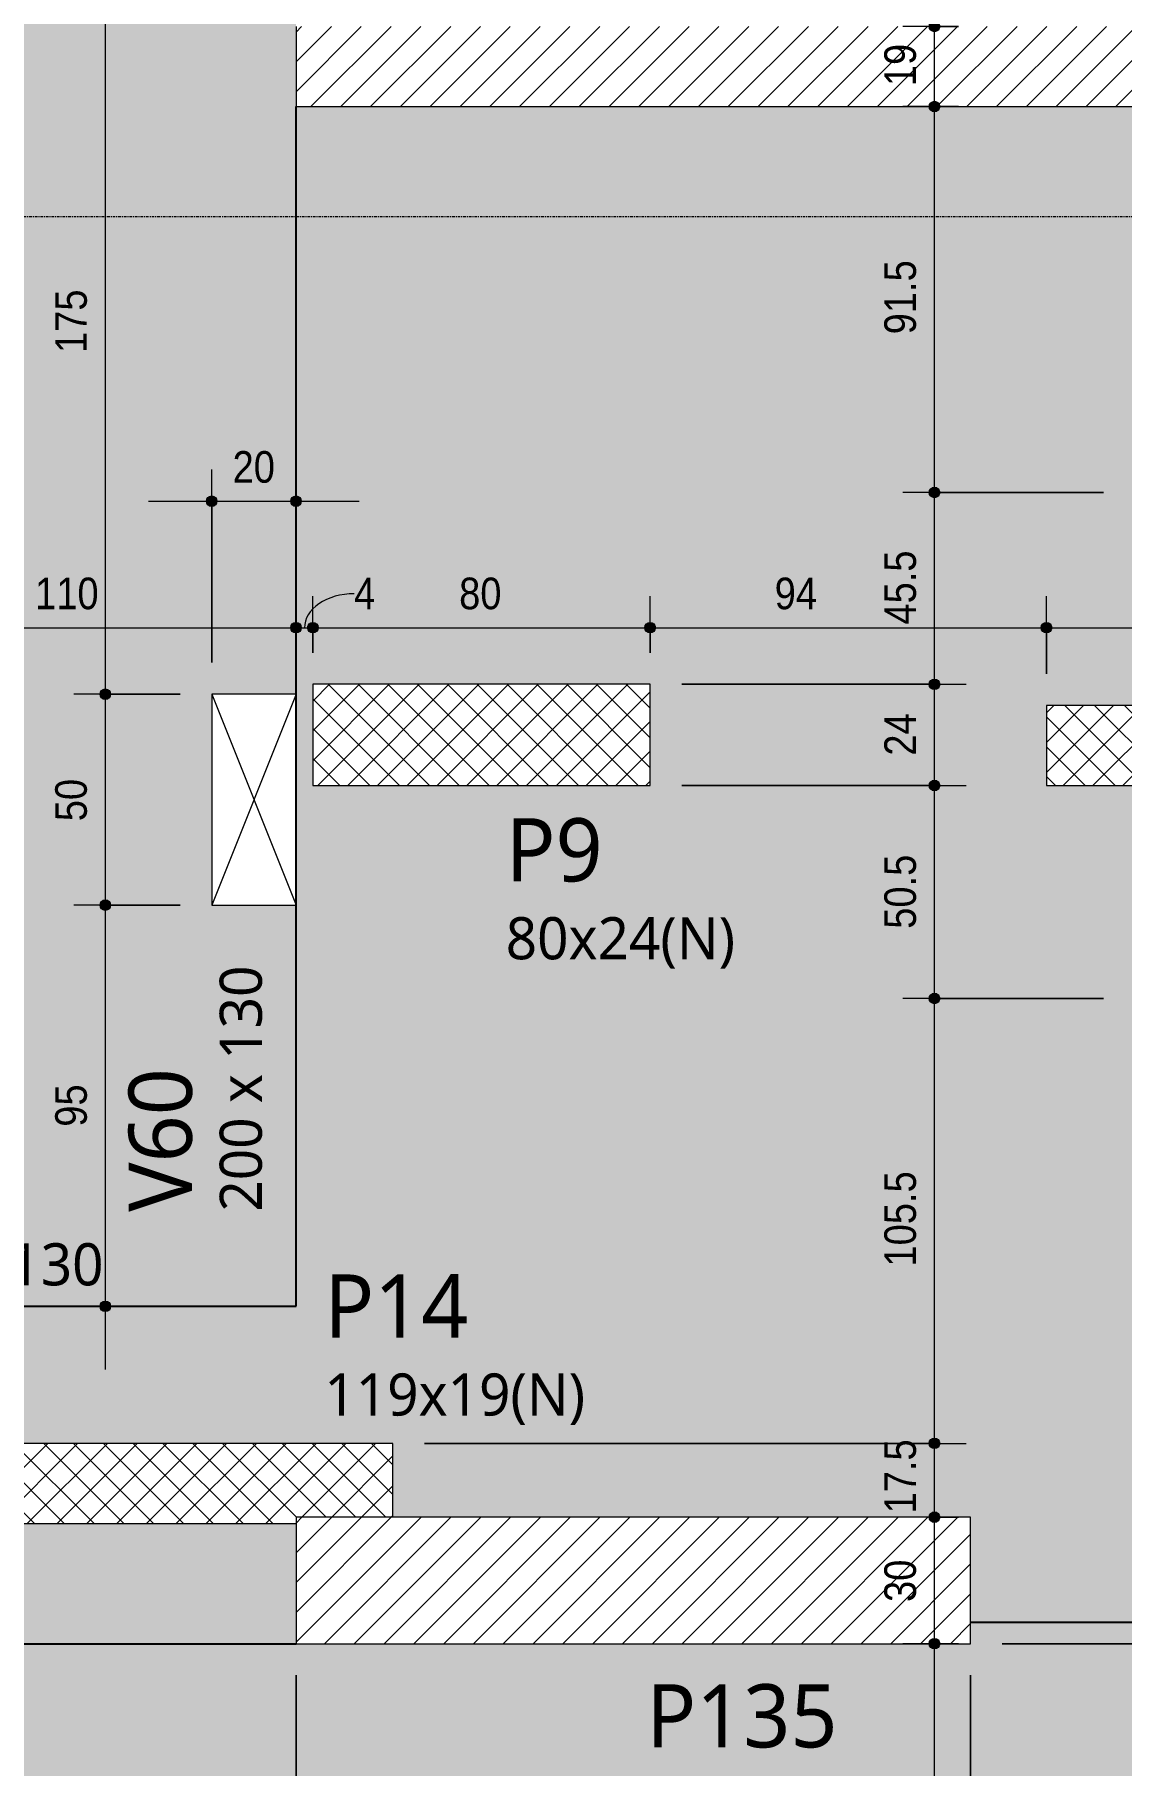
# Model space of a CAD drawing. Header units: centimetres. Extents: x -2136 to 34701, y -1430 to 84208.
# Drawn here: x 1054.5 to 1312.3, y -447.1 to -36.7 of the extents above; entities that cross this region are included whole.
import ezdxf

# ---------------------------------------------------------------- set-up
doc = ezdxf.new("R2010")
doc.units = ezdxf.units.CM
doc.linetypes.add('Centro de 6 mm', pattern=[1.32, 0.6, -0.24, 0.24, -0.24])
for name, color, linetype, lineweight in [('A-ANNO-DIMS', 7, 'Continuous', 9), ('A-ANNO-DIMS-50', 7, 'Continuous', 9), ('A-DETL-GENF', 7, 'Continuous', 18), ('A-DETL-THIN', 7, 'Continuous', 18), ('A-FLOR', 7, 'Continuous', 18), ('G-ANNO-SYMB', 7, 'Continuous', 9), ('S-BEAM', 7, 'Continuous', 18), ('S-BEAM-IDEN', 7, 'Continuous', 9), ('S-COLS-IDEN', 7, 'Continuous', 9)]:
    doc.layers.add(name, color=color, linetype=linetype, lineweight=lineweight)
doc.styles.add('Fira Sans_2', font='FiraSans-Regular.ttf', dxfattribs={"width": 0.9, "height": 7.5})
doc.styles.add('Gadugi', font='gadugi.ttf', dxfattribs={"height": 15})
doc.styles.add('Gadugi_1', font='gadugi.ttf', dxfattribs={"height": 10})
doc.dimstyles.new('PED_R80_1_5mm_ACIMA_As_ESQ__R00', dxfattribs={"dimscale": 30.48, "dimtxt": 10.229846, "dimasz": 0.328084, "dimexe": 0.246063, "dimexo": 0.246063, "dimgap": 0.049213, "dimtad": 1, "dimdec": 1, "dimrnd": 0.5, "dimdsep": 46, "dimtxsty": 'Fira Sans_2', "dimblk1": 'DOTSMALL', "dimblk2": 'DOTSMALL', "dimsah": 1, "dimcen": 0.09, "dimdle": 0.492126, "dimazin": 0, "dimtfac": 1, "dimtdec": 4, "dimtix": 1, "dimtmove": 0, "dimatfit": 3, "dimfxl": 1, "dimtvp": 1, "dimtolj": 1, "dimtzin": 0, "dimarcsym": 2})
doc.dimstyles.new('PED_R80_1_5mm_ACIMA_As_ESQ__R00_1', dxfattribs={"dimscale": 30.48, "dimtxt": 10.229846, "dimasz": 0.328084, "dimexe": 0.246063, "dimexo": 0.246063, "dimgap": 0.049213, "dimtad": 1, "dimdec": 1, "dimrnd": 0.5, "dimdsep": 46, "dimtxsty": 'Fira Sans_2', "dimblk1": 'DOTSMALL', "dimblk2": 'DOTSMALL', "dimsah": 1, "dimcen": 0.09, "dimdle": 0.492126, "dimazin": 0, "dimtfac": 1, "dimtdec": 4, "dimtix": 1, "dimtmove": 1, "dimatfit": 3, "dimfxl": 1, "dimtvp": 1, "dimtolj": 1, "dimtzin": 0, "dimarcsym": 2})
doc.dimstyles.new('PED_R80_1_5mm_ACIMA_As_ESQ__R00_2', dxfattribs={"dimscale": 30.48, "dimtxt": 10.229846, "dimasz": 0.328084, "dimexe": 0.246063, "dimexo": 0.246063, "dimgap": 0.049213, "dimtad": 1, "dimdec": 1, "dimrnd": 0.5, "dimdsep": 46, "dimtxsty": 'Fira Sans_2', "dimblk1": 'DOTSMALL', "dimblk2": 'DOTSMALL', "dimsah": 1, "dimcen": 0.09, "dimdle": 0.492126, "dimazin": 0, "dimtfac": 1, "dimtdec": 4, "dimtix": 1, "dimtmove": 2, "dimatfit": 3, "dimfxl": 1, "dimtvp": 1, "dimtolj": 1, "dimtzin": 0, "dimarcsym": 2})
doc.dimstyles.new('PED_R80_1_5mm_ACIMA_As_ESQ__R00_3', dxfattribs={"dimscale": 30.48, "dimtxt": 10.229846, "dimasz": 0.328084, "dimexe": 0.246063, "dimexo": 0.246063, "dimgap": 0.049213, "dimtad": 1, "dimdec": 1, "dimrnd": 0.5, "dimdsep": 46, "dimtxsty": 'Fira Sans_2', "dimblk1": 'DOTSMALL', "dimblk2": 'DOTSMALL', "dimsah": 1, "dimcen": 0.09, "dimdle": 0.492126, "dimazin": 0, "dimtfac": 1, "dimtdec": 4, "dimtix": 1, "dimtmove": 0, "dimatfit": 3, "dimfxl": 1, "dimtvp": 1, "dimtolj": 1, "dimtzin": 0, "dimarcsym": 2})
doc.dimstyles.new('PED_R80_1_5mm_ACIMA_As_ESQ__R00_4', dxfattribs={"dimscale": 30.48, "dimtxt": 10.229846, "dimasz": 0.328084, "dimexe": 0.246063, "dimexo": 0.246063, "dimgap": 0.049213, "dimtad": 1, "dimdec": 1, "dimrnd": 0.5, "dimdsep": 46, "dimtxsty": 'Fira Sans_2', "dimblk1": 'DOTSMALL', "dimblk2": 'DOTSMALL', "dimsah": 1, "dimcen": 0.09, "dimdle": 0.492126, "dimazin": 0, "dimtfac": 1, "dimtdec": 4, "dimtix": 1, "dimtmove": 0, "dimatfit": 3, "dimfxl": 1, "dimtvp": 1, "dimtolj": 1, "dimtzin": 0, "dimarcsym": 2})
pattern_1 = [(45, (0, 0), (-3.535534, 3.535534), []), (135, (0, 0), (-3.535534, -3.535534), [])]
pattern_2 = [(45, (0, 0), (-3.535534, 3.535534), [])]

# ---------------------------------------------------------------- blocks, each defined once
blk = doc.blocks.new('DIMBLOCK177-PL K 100 - FORMA DO 5º PAVIMENTO')
at = {"layer": 'A-ANNO-DIMS-50', "true_color": 0x000032}
h = blk.add_hatch(color=178, dxfattribs=at)
edge = h.paths.add_edge_path(flags=0)
edge.add_arc((1526, -413.25), 1.25, 0, 360)
h = blk.add_hatch(color=178, dxfattribs=at)
edge = h.paths.add_edge_path(flags=0)
edge.add_arc((1526, -418.25), 1.25, 0, 360)
at = {"layer": 'A-ANNO-DIMS-50', "color": 178, "true_color": 0x000032}
for p, q in [((1520.27, -413.25), (1533.5, -413.25)), ((1526, -413.25), (1520.27, -413.25)), ((1526, -413.25), (1526, -418.25)), ((1284, -418.25), (1533.5, -418.25)), ((1526, -418.25), (1284, -418.25))]:
    blk.add_line(p, q, dxfattribs=at)
for centre in [(1526, -413.25), (1526, -418.25)]:
    blk.add_circle(centre, 1.25, dxfattribs=at)
blk.add_ellipse((1526, -429.2), major_axis=(0, 13.45), ratio=0.599232, start_param=0, end_param=1.570796, dxfattribs=at)
at = {"layer": 'A-ANNO-DIMS-50', "color": 0, "insert": (1514.12, -434.05), "char_height": 7.5, "width": 5.8231, "attachment_point": 1, "rotation": 90, "line_spacing_factor": 1.049215, "style": 'Fira Sans_2'}
blk.add_mtext('5', dxfattribs=at)
blk = doc.blocks.new('_DotSmall')
at = {"color": 0, "linetype": 'ByBlock', "const_width": 0.5}
blk.add_lwpolyline([(-0.0625, 0, 1), (0.0625, 0, 1)], format="xyb", close=True, dxfattribs=at)
blk = doc.blocks.new('DIMBLOCK178-PL K 100 - FORMA DO 5º PAVIMENTO')
at = {"layer": 'A-ANNO-DIMS-50', "true_color": 0x000032}
h = blk.add_hatch(color=178, dxfattribs=at)
edge = h.paths.add_edge_path(flags=0)
edge.add_arc((1526, -418.25), 1.25, 0, 360)
h = blk.add_hatch(color=178, dxfattribs=at)
edge = h.paths.add_edge_path(flags=0)
edge.add_arc((1526, -561.25), 1.25, 0, 360)
at = {"layer": 'A-ANNO-DIMS-50', "color": 178, "true_color": 0x000032}
for p, q in [((1284, -418.25), (1533.5, -418.25)), ((1526, -418.25), (1284, -418.25)), ((1526, -418.25), (1526, -561.25)), ((1520.27, -561.25), (1533.5, -561.25)), ((1526, -561.25), (1520.27, -561.25))]:
    blk.add_line(p, q, dxfattribs=at)
for centre in [(1526, -418.25), (1526, -561.25)]:
    blk.add_circle(centre, 1.25, dxfattribs=at)
at = {"layer": 'A-ANNO-DIMS-50', "color": 0, "insert": (1514.12, -496.83), "char_height": 7.5, "width": 16.9973, "attachment_point": 1, "rotation": 90, "line_spacing_factor": 1.049215, "style": 'Fira Sans_2'}
blk.add_mtext('143', dxfattribs=at)
blk = doc.blocks.new('DIMBLOCK189-PL K 100 - FORMA DO 5º PAVIMENTO')
at = {"layer": 'A-ANNO-DIMS-50', "true_color": 0x000032}
h = blk.add_hatch(color=178, dxfattribs=at)
edge = h.paths.add_edge_path(flags=0)
edge.add_arc((1267.93, -418.25), 1.25, 0, 360)
h = blk.add_hatch(color=178, dxfattribs=at)
edge = h.paths.add_edge_path(flags=0)
edge.add_arc((1267.93, -561.25), 1.25, 0, 360)
at = {"layer": 'A-ANNO-DIMS-50', "color": 178, "true_color": 0x000032}
for p, q in [((1273.67, -418.25), (1260.43, -418.25)), ((1267.93, -561.25), (1267.93, -418.25)), ((1267.93, -418.25), (1273.67, -418.25)), ((1273.67, -561.25), (1260.43, -561.25)), ((1267.93, -561.25), (1273.67, -561.25))]:
    blk.add_line(p, q, dxfattribs=at)
for centre in [(1267.93, -418.25), (1267.93, -561.25)]:
    blk.add_circle(centre, 1.25, dxfattribs=at)
at = {"layer": 'A-ANNO-DIMS-50', "color": 0, "insert": (1256.05, -488.87), "char_height": 7.5, "width": 16.9973, "attachment_point": 1, "rotation": 90, "line_spacing_factor": 1.049215, "style": 'Fira Sans_2'}
blk.add_mtext('143', dxfattribs=at)
blk = doc.blocks.new('DIMBLOCK190-PL K 100 - FORMA DO 5º PAVIMENTO')
at = {"layer": 'A-ANNO-DIMS-50', "true_color": 0x000032}
h = blk.add_hatch(color=178, dxfattribs=at)
edge = h.paths.add_edge_path(flags=0)
edge.add_arc((1267.93, -388.25), 1.25, 0, 360)
h = blk.add_hatch(color=178, dxfattribs=at)
edge = h.paths.add_edge_path(flags=0)
edge.add_arc((1267.93, -418.25), 1.25, 0, 360)
at = {"layer": 'A-ANNO-DIMS-50', "color": 178, "true_color": 0x000032}
for p, q in [((1273.67, -388.25), (1260.43, -388.25)), ((1267.93, -418.25), (1267.93, -388.25)), ((1267.93, -388.25), (1273.67, -388.25)), ((1273.67, -418.25), (1260.43, -418.25)), ((1267.93, -418.25), (1273.67, -418.25))]:
    blk.add_line(p, q, dxfattribs=at)
for centre in [(1267.93, -388.25), (1267.93, -418.25)]:
    blk.add_circle(centre, 1.25, dxfattribs=at)
at = {"layer": 'A-ANNO-DIMS-50', "color": 0, "insert": (1256.05, -408.36), "char_height": 7.5, "width": 12.2758, "attachment_point": 1, "rotation": 90, "line_spacing_factor": 1.049215, "style": 'Fira Sans_2'}
blk.add_mtext('30', dxfattribs=at)
blk = doc.blocks.new('DIMBLOCK191-PL K 100 - FORMA DO 5º PAVIMENTO')
at = {"layer": 'A-ANNO-DIMS-50', "true_color": 0x000032}
h = blk.add_hatch(color=178, dxfattribs=at)
edge = h.paths.add_edge_path(flags=0)
edge.add_arc((1267.93, -370.75), 1.25, 0, 360)
h = blk.add_hatch(color=178, dxfattribs=at)
edge = h.paths.add_edge_path(flags=0)
edge.add_arc((1267.93, -388.25), 1.25, 0, 360)
at = {"layer": 'A-ANNO-DIMS-50', "color": 178, "true_color": 0x000032}
for p, q in [((1147, -370.75), (1275.43, -370.75)), ((1267.93, -370.75), (1147, -370.75)), ((1267.93, -388.25), (1267.93, -370.75)), ((1273.67, -388.25), (1260.43, -388.25)), ((1267.93, -388.25), (1273.67, -388.25))]:
    blk.add_line(p, q, dxfattribs=at)
for centre in [(1267.93, -370.75), (1267.93, -388.25)]:
    blk.add_circle(centre, 1.25, dxfattribs=at)
at = {"layer": 'A-ANNO-DIMS-50', "color": 0, "insert": (1256.05, -387.37), "char_height": 7.5, "width": 18.8859, "attachment_point": 1, "rotation": 90, "line_spacing_factor": 1.049215, "style": 'Fira Sans_2'}
blk.add_mtext('17.5', dxfattribs=at)
blk = doc.blocks.new('DIMBLOCK192-PL K 100 - FORMA DO 5º PAVIMENTO')
at = {"layer": 'A-ANNO-DIMS-50', "true_color": 0x000032}
h = blk.add_hatch(color=178, dxfattribs=at)
edge = h.paths.add_edge_path(flags=0)
edge.add_arc((1267.93, -265.25), 1.25, 0, 360)
h = blk.add_hatch(color=178, dxfattribs=at)
edge = h.paths.add_edge_path(flags=0)
edge.add_arc((1267.93, -370.75), 1.25, 0, 360)
at = {"layer": 'A-ANNO-DIMS-50', "color": 178, "true_color": 0x000032}
for p, q in [((1308.08, -265.25), (1260.43, -265.25)), ((1267.93, -370.75), (1267.93, -265.25)), ((1267.93, -265.25), (1308.08, -265.25)), ((1147, -370.75), (1275.43, -370.75)), ((1267.93, -370.75), (1147, -370.75))]:
    blk.add_line(p, q, dxfattribs=at)
for centre in [(1267.93, -265.25), (1267.93, -370.75)]:
    blk.add_circle(centre, 1.25, dxfattribs=at)
at = {"layer": 'A-ANNO-DIMS-50', "color": 0, "insert": (1256.05, -328.82), "char_height": 7.5, "width": 25.9681, "attachment_point": 1, "rotation": 90, "line_spacing_factor": 1.049215, "style": 'Fira Sans_2'}
blk.add_mtext('105.5', dxfattribs=at)
blk = doc.blocks.new('DIMBLOCK193-PL K 100 - FORMA DO 5º PAVIMENTO')
at = {"layer": 'A-ANNO-DIMS-50', "true_color": 0x000032}
h = blk.add_hatch(color=178, dxfattribs=at)
edge = h.paths.add_edge_path(flags=0)
edge.add_arc((1267.93, -214.75), 1.25, 0, 360)
h = blk.add_hatch(color=178, dxfattribs=at)
edge = h.paths.add_edge_path(flags=0)
edge.add_arc((1267.93, -265.25), 1.25, 0, 360)
at = {"layer": 'A-ANNO-DIMS-50', "color": 178, "true_color": 0x000032}
for p, q in [((1208, -214.75), (1275.43, -214.75)), ((1267.93, -214.75), (1208, -214.75)), ((1267.93, -265.25), (1267.93, -214.75)), ((1308.08, -265.25), (1260.43, -265.25)), ((1267.93, -265.25), (1308.08, -265.25))]:
    blk.add_line(p, q, dxfattribs=at)
for centre in [(1267.93, -214.75), (1267.93, -265.25)]:
    blk.add_circle(centre, 1.25, dxfattribs=at)
at = {"layer": 'A-ANNO-DIMS-50', "color": 0, "insert": (1256.05, -248.72), "char_height": 7.5, "width": 20.9318, "attachment_point": 1, "rotation": 90, "line_spacing_factor": 1.049215, "style": 'Fira Sans_2'}
blk.add_mtext('50.5', dxfattribs=at)
blk = doc.blocks.new('DIMBLOCK194-PL K 100 - FORMA DO 5º PAVIMENTO')
at = {"layer": 'A-ANNO-DIMS-50', "true_color": 0x000032}
h = blk.add_hatch(color=178, dxfattribs=at)
edge = h.paths.add_edge_path(flags=0)
edge.add_arc((1267.93, -190.75), 1.25, 0, 360)
h = blk.add_hatch(color=178, dxfattribs=at)
edge = h.paths.add_edge_path(flags=0)
edge.add_arc((1267.93, -214.75), 1.25, 0, 360)
at = {"layer": 'A-ANNO-DIMS-50', "color": 178, "true_color": 0x000032}
for p, q in [((1208, -190.75), (1275.43, -190.75)), ((1267.93, -190.75), (1208, -190.75)), ((1267.93, -214.75), (1267.93, -190.75)), ((1208, -214.75), (1275.43, -214.75)), ((1267.93, -214.75), (1208, -214.75))]:
    blk.add_line(p, q, dxfattribs=at)
for centre in [(1267.93, -190.75), (1267.93, -214.75)]:
    blk.add_circle(centre, 1.25, dxfattribs=at)
at = {"layer": 'A-ANNO-DIMS-50', "color": 0, "insert": (1256.05, -207.67), "char_height": 7.5, "width": 11.8037, "attachment_point": 1, "rotation": 90, "line_spacing_factor": 1.049215, "style": 'Fira Sans_2'}
blk.add_mtext('24', dxfattribs=at)
blk = doc.blocks.new('DIMBLOCK195-PL K 100 - FORMA DO 5º PAVIMENTO')
at = {"layer": 'A-ANNO-DIMS-50', "true_color": 0x000032}
h = blk.add_hatch(color=178, dxfattribs=at)
edge = h.paths.add_edge_path(flags=0)
edge.add_arc((1267.93, -145.25), 1.25, 0, 360)
h = blk.add_hatch(color=178, dxfattribs=at)
edge = h.paths.add_edge_path(flags=0)
edge.add_arc((1267.93, -190.75), 1.25, 0, 360)
at = {"layer": 'A-ANNO-DIMS-50', "color": 178, "true_color": 0x000032}
for p, q in [((1308.08, -145.25), (1260.43, -145.25)), ((1267.93, -190.75), (1267.93, -145.25)), ((1267.93, -145.25), (1308.08, -145.25)), ((1208, -190.75), (1275.43, -190.75)), ((1267.93, -190.75), (1208, -190.75))]:
    blk.add_line(p, q, dxfattribs=at)
for centre in [(1267.93, -145.25), (1267.93, -190.75)]:
    blk.add_circle(centre, 1.25, dxfattribs=at)
at = {"layer": 'A-ANNO-DIMS-50', "color": 0, "insert": (1256.05, -176.59), "char_height": 7.5, "width": 20.6171, "attachment_point": 1, "rotation": 90, "line_spacing_factor": 1.049215, "style": 'Fira Sans_2'}
blk.add_mtext('45.5', dxfattribs=at)
blk = doc.blocks.new('DIMBLOCK196-PL K 100 - FORMA DO 5º PAVIMENTO')
at = {"layer": 'A-ANNO-DIMS-50', "true_color": 0x000032}
h = blk.add_hatch(color=178, dxfattribs=at)
edge = h.paths.add_edge_path(flags=0)
edge.add_arc((1267.93, -53.75), 1.25, 0, 360)
h = blk.add_hatch(color=178, dxfattribs=at)
edge = h.paths.add_edge_path(flags=0)
edge.add_arc((1267.93, -145.25), 1.25, 0, 360)
at = {"layer": 'A-ANNO-DIMS-50', "color": 178, "true_color": 0x000032}
for p, q in [((1273.67, -53.75), (1260.43, -53.75)), ((1267.93, -145.25), (1267.93, -53.75)), ((1267.93, -53.75), (1273.67, -53.75)), ((1308.08, -145.25), (1260.43, -145.25)), ((1267.93, -145.25), (1308.08, -145.25))]:
    blk.add_line(p, q, dxfattribs=at)
for centre in [(1267.93, -53.75), (1267.93, -145.25)]:
    blk.add_circle(centre, 1.25, dxfattribs=at)
at = {"layer": 'A-ANNO-DIMS-50', "color": 0, "insert": (1256.05, -107.76), "char_height": 7.5, "width": 19.8302, "attachment_point": 1, "rotation": 90, "line_spacing_factor": 1.049215, "style": 'Fira Sans_2'}
blk.add_mtext('91.5', dxfattribs=at)
blk = doc.blocks.new('DIMBLOCK197-PL K 100 - FORMA DO 5º PAVIMENTO')
at = {"layer": 'A-ANNO-DIMS-50', "true_color": 0x000032}
h = blk.add_hatch(color=178, dxfattribs=at)
edge = h.paths.add_edge_path(flags=0)
edge.add_arc((1267.93, -34.75), 1.25, 0, 360)
h = blk.add_hatch(color=178, dxfattribs=at)
edge = h.paths.add_edge_path(flags=0)
edge.add_arc((1267.93, -53.75), 1.25, 0, 360)
at = {"layer": 'A-ANNO-DIMS-50', "color": 178, "true_color": 0x000032}
for p, q in [((1273.67, -34.75), (1260.43, -34.75)), ((1267.93, -53.75), (1267.93, -34.75)), ((1267.93, -34.75), (1273.67, -34.75)), ((1273.67, -53.75), (1260.43, -53.75)), ((1267.93, -53.75), (1273.67, -53.75))]:
    blk.add_line(p, q, dxfattribs=at)
for centre in [(1267.93, -34.75), (1267.93, -53.75)]:
    blk.add_circle(centre, 1.25, dxfattribs=at)
at = {"layer": 'A-ANNO-DIMS-50', "color": 0, "insert": (1256.05, -48.91), "char_height": 7.5, "width": 11.1741, "attachment_point": 1, "rotation": 90, "line_spacing_factor": 1.049215, "style": 'Fira Sans_2'}
blk.add_mtext('19', dxfattribs=at)
blk = doc.blocks.new('DIMBLOCK305-PL K 100 - FORMA DO 5º PAVIMENTO')
at = {"layer": 'A-ANNO-DIMS-50', "true_color": 0x000032}
h = blk.add_hatch(color=178, dxfattribs=at)
edge = h.paths.add_edge_path(flags=0)
edge.add_arc((1039.5, -494.88), 1.25, 0, 360)
h = blk.add_hatch(color=178, dxfattribs=at)
edge = h.paths.add_edge_path(flags=0)
edge.add_arc((1116.5, -494.88), 1.25, 0, 360)
at = {"layer": 'A-ANNO-DIMS-50', "color": 178, "true_color": 0x000032}
for p, q in [((1116.5, -425.75), (1116.5, -502.38)), ((1116.5, -494.88), (1116.5, -425.75)), ((1039.5, -678.25), (1039.5, -487.38)), ((1039.5, -494.88), (1116.5, -494.88)), ((1039.5, -494.88), (1039.5, -678.25))]:
    blk.add_line(p, q, dxfattribs=at)
for centre in [(1039.5, -494.88), (1116.5, -494.88)]:
    blk.add_circle(centre, 1.25, dxfattribs=at)
at = {"layer": 'A-ANNO-DIMS-50', "color": 0, "insert": (1073.67, -483), "char_height": 7.5, "width": 10.3872, "attachment_point": 1, "line_spacing_factor": 1.049215, "style": 'Fira Sans_2'}
blk.add_mtext('77', dxfattribs=at)
blk = doc.blocks.new('DIMBLOCK306-PL K 100 - FORMA DO 5º PAVIMENTO')
at = {"layer": 'A-ANNO-DIMS-50', "true_color": 0x000032}
h = blk.add_hatch(color=178, dxfattribs=at)
edge = h.paths.add_edge_path(flags=0)
edge.add_arc((1116.5, -494.88), 1.25, 0, 360)
h = blk.add_hatch(color=178, dxfattribs=at)
edge = h.paths.add_edge_path(flags=0)
edge.add_arc((1276.5, -494.88), 1.25, 0, 360)
at = {"layer": 'A-ANNO-DIMS-50', "color": 178, "true_color": 0x000032}
for p, q in [((1116.5, -425.75), (1116.5, -502.38)), ((1116.5, -494.88), (1116.5, -425.75)), ((1276.5, -425.75), (1276.5, -502.38)), ((1276.5, -494.88), (1276.5, -425.75)), ((1116.5, -494.88), (1276.5, -494.88))]:
    blk.add_line(p, q, dxfattribs=at)
for centre in [(1116.5, -494.88), (1276.5, -494.88)]:
    blk.add_circle(centre, 1.25, dxfattribs=at)
at = {"layer": 'A-ANNO-DIMS-50', "color": 0, "insert": (1189.16, -483), "char_height": 7.5, "width": 17.6268, "attachment_point": 1, "line_spacing_factor": 1.049215, "style": 'Fira Sans_2'}
blk.add_mtext('160', dxfattribs=at)
blk = doc.blocks.new('DIMBLOCK307-PL K 100 - FORMA DO 5º PAVIMENTO')
at = {"layer": 'A-ANNO-DIMS-50', "true_color": 0x000032}
h = blk.add_hatch(color=178, dxfattribs=at)
edge = h.paths.add_edge_path(flags=0)
edge.add_arc((1276.5, -494.88), 1.25, 0, 360)
h = blk.add_hatch(color=178, dxfattribs=at)
edge = h.paths.add_edge_path(flags=0)
edge.add_arc((1591.5, -494.88), 1.25, 0, 360)
at = {"layer": 'A-ANNO-DIMS-50', "color": 178, "true_color": 0x000032}
for p, q in [((1591.5, -420.75), (1591.5, -502.38)), ((1591.5, -494.88), (1591.5, -420.75)), ((1276.5, -425.75), (1276.5, -502.38)), ((1276.5, -494.88), (1276.5, -425.75)), ((1276.5, -494.88), (1591.5, -494.88))]:
    blk.add_line(p, q, dxfattribs=at)
for centre in [(1276.5, -494.88), (1591.5, -494.88)]:
    blk.add_circle(centre, 1.25, dxfattribs=at)
at = {"layer": 'A-ANNO-DIMS-50', "color": 0, "insert": (1427.05, -483), "char_height": 7.5, "width": 16.6825, "attachment_point": 1, "line_spacing_factor": 1.049215, "style": 'Fira Sans_2'}
blk.add_mtext('315', dxfattribs=at)
blk = doc.blocks.new('DIMBLOCK342-PL K 100 - FORMA DO 5º PAVIMENTO')
at = {"layer": 'A-ANNO-DIMS-50', "true_color": 0x000032}
h = blk.add_hatch(color=178, dxfattribs=at)
edge = h.paths.add_edge_path(flags=0)
edge.add_arc((1006.5, -177.33), 1.25, 0, 360)
h = blk.add_hatch(color=178, dxfattribs=at)
edge = h.paths.add_edge_path(flags=0)
edge.add_arc((1116.5, -177.33), 1.25, 0, 360)
at = {"layer": 'A-ANNO-DIMS-50', "color": 178, "true_color": 0x000032}
for p, q in [((1006.5, -183.07), (1006.5, -169.83)), ((1116.5, -183.07), (1116.5, -169.83)), ((1006.5, -177.33), (1116.5, -177.33)), ((1006.5, -177.33), (1006.5, -183.07)), ((1116.5, -177.33), (1116.5, -183.07))]:
    blk.add_line(p, q, dxfattribs=at)
for centre in [(1006.5, -177.33), (1116.5, -177.33)]:
    blk.add_circle(centre, 1.25, dxfattribs=at)
at = {"layer": 'A-ANNO-DIMS-50', "color": 0, "insert": (1054.61, -165.45), "char_height": 7.5, "width": 16.5251, "attachment_point": 1, "line_spacing_factor": 1.049215, "style": 'Fira Sans_2'}
blk.add_mtext('110', dxfattribs=at)
blk = doc.blocks.new('DIMBLOCK343-PL K 100 - FORMA DO 5º PAVIMENTO')
at = {"layer": 'A-ANNO-DIMS-50', "true_color": 0x000032}
h = blk.add_hatch(color=178, dxfattribs=at)
edge = h.paths.add_edge_path(flags=0)
edge.add_arc((1116.5, -177.33), 1.25, 0, 360)
h = blk.add_hatch(color=178, dxfattribs=at)
edge = h.paths.add_edge_path(flags=0)
edge.add_arc((1120.5, -177.33), 1.25, 0, 360)
at = {"layer": 'A-ANNO-DIMS-50', "color": 178, "true_color": 0x000032}
for p, q in [((1116.5, -183.07), (1116.5, -169.83)), ((1120.5, -183.25), (1120.5, -169.83)), ((1116.5, -177.33), (1120.5, -177.33)), ((1116.5, -177.33), (1116.5, -183.07)), ((1120.5, -177.33), (1120.5, -183.25))]:
    blk.add_line(p, q, dxfattribs=at)
for centre in [(1116.5, -177.33), (1120.5, -177.33)]:
    blk.add_circle(centre, 1.25, dxfattribs=at)
blk.add_ellipse((1130.27, -177.33), major_axis=(11.77, 0), ratio=0.684409, start_param=1.570796, end_param=3.141593, dxfattribs=at)
at = {"layer": 'A-ANNO-DIMS-50', "color": 0, "insert": (1130.27, -165.45), "char_height": 7.5, "width": 6.1379, "attachment_point": 1, "line_spacing_factor": 1.049215, "style": 'Fira Sans_2'}
blk.add_mtext('4', dxfattribs=at)
blk = doc.blocks.new('DIMBLOCK344-PL K 100 - FORMA DO 5º PAVIMENTO')
at = {"layer": 'A-ANNO-DIMS-50', "true_color": 0x000032}
h = blk.add_hatch(color=178, dxfattribs=at)
edge = h.paths.add_edge_path(flags=0)
edge.add_arc((1120.5, -177.33), 1.25, 0, 360)
h = blk.add_hatch(color=178, dxfattribs=at)
edge = h.paths.add_edge_path(flags=0)
edge.add_arc((1200.5, -177.33), 1.25, 0, 360)
at = {"layer": 'A-ANNO-DIMS-50', "color": 178, "true_color": 0x000032}
for p, q in [((1120.5, -183.25), (1120.5, -169.83)), ((1200.5, -183.25), (1200.5, -169.83)), ((1120.5, -177.33), (1200.5, -177.33)), ((1120.5, -177.33), (1120.5, -183.25)), ((1200.5, -177.33), (1200.5, -183.25))]:
    blk.add_line(p, q, dxfattribs=at)
for centre in [(1120.5, -177.33), (1200.5, -177.33)]:
    blk.add_circle(centre, 1.25, dxfattribs=at)
at = {"layer": 'A-ANNO-DIMS-50', "color": 0, "insert": (1155.19, -165.45), "char_height": 7.5, "width": 12.748, "attachment_point": 1, "line_spacing_factor": 1.049215, "style": 'Fira Sans_2'}
blk.add_mtext('80', dxfattribs=at)
blk = doc.blocks.new('DIMBLOCK345-PL K 100 - FORMA DO 5º PAVIMENTO')
at = {"layer": 'A-ANNO-DIMS-50', "true_color": 0x000032}
h = blk.add_hatch(color=178, dxfattribs=at)
edge = h.paths.add_edge_path(flags=0)
edge.add_arc((1200.5, -177.33), 1.25, 0, 360)
h = blk.add_hatch(color=178, dxfattribs=at)
edge = h.paths.add_edge_path(flags=0)
edge.add_arc((1294.5, -177.33), 1.25, 0, 360)
at = {"layer": 'A-ANNO-DIMS-50', "color": 178, "true_color": 0x000032}
for p, q in [((1200.5, -183.25), (1200.5, -169.83)), ((1294.5, -188.25), (1294.5, -169.83)), ((1200.5, -177.33), (1294.5, -177.33)), ((1200.5, -177.33), (1200.5, -183.25)), ((1294.5, -177.33), (1294.5, -188.25))]:
    blk.add_line(p, q, dxfattribs=at)
for centre in [(1200.5, -177.33), (1294.5, -177.33)]:
    blk.add_circle(centre, 1.25, dxfattribs=at)
at = {"layer": 'A-ANNO-DIMS-50', "color": 0, "insert": (1230.04, -165.45), "char_height": 7.5, "width": 12.2758, "attachment_point": 1, "line_spacing_factor": 1.049215, "style": 'Fira Sans_2'}
blk.add_mtext('94', dxfattribs=at)
blk = doc.blocks.new('DIMBLOCK346-PL K 100 - FORMA DO 5º PAVIMENTO')
at = {"layer": 'A-ANNO-DIMS-50', "true_color": 0x000032}
h = blk.add_hatch(color=178, dxfattribs=at)
edge = h.paths.add_edge_path(flags=0)
edge.add_arc((1294.5, -177.33), 1.25, 0, 360)
h = blk.add_hatch(color=178, dxfattribs=at)
edge = h.paths.add_edge_path(flags=0)
edge.add_arc((1494.5, -177.33), 1.25, 0, 360)
at = {"layer": 'A-ANNO-DIMS-50', "color": 178, "true_color": 0x000032}
for p, q in [((1294.5, -188.25), (1294.5, -169.83)), ((1494.5, -188.25), (1494.5, -169.83)), ((1294.5, -177.33), (1494.5, -177.33)), ((1294.5, -177.33), (1294.5, -188.25)), ((1494.5, -177.33), (1494.5, -188.25))]:
    blk.add_line(p, q, dxfattribs=at)
for centre in [(1294.5, -177.33), (1494.5, -177.33)]:
    blk.add_circle(centre, 1.25, dxfattribs=at)
at = {"layer": 'A-ANNO-DIMS-50', "color": 0, "insert": (1386.76, -165.45), "char_height": 7.5, "width": 18.5711, "attachment_point": 1, "line_spacing_factor": 1.049215, "style": 'Fira Sans_2'}
blk.add_mtext('200', dxfattribs=at)
blk = doc.blocks.new('DIMBLOCK554-PL K 100 - FORMA DO 5º PAVIMENTO')
at = {"layer": 'A-ANNO-DIMS-50', "true_color": 0x000032}
h = blk.add_hatch(color=178, dxfattribs=at)
edge = h.paths.add_edge_path(flags=0)
edge.add_arc((1071.26, -17.9), 1.25, 0, 360)
h = blk.add_hatch(color=178, dxfattribs=at)
edge = h.paths.add_edge_path(flags=0)
edge.add_arc((1071.26, -193.1), 1.25, 0, 360)
at = {"layer": 'A-ANNO-DIMS-50', "color": 178, "true_color": 0x000032}
for p, q in [((1088.99, -17.9), (1063.76, -17.9)), ((1071.26, -17.9), (1071.26, -193.1)), ((1071.26, -17.9), (1088.99, -17.9)), ((1088.99, -193.1), (1063.76, -193.1)), ((1071.26, -193.1), (1088.99, -193.1))]:
    blk.add_line(p, q, dxfattribs=at)
for centre in [(1071.26, -17.9), (1071.26, -193.1)]:
    blk.add_circle(centre, 1.25, dxfattribs=at)
at = {"layer": 'A-ANNO-DIMS-50', "color": 0, "insert": (1059.37, -112.19), "char_height": 7.5, "width": 16.053, "attachment_point": 1, "rotation": 90, "line_spacing_factor": 1.049215, "style": 'Fira Sans_2'}
blk.add_mtext('175', dxfattribs=at)
blk = doc.blocks.new('DIMBLOCK555-PL K 100 - FORMA DO 5º PAVIMENTO')
at = {"layer": 'A-ANNO-DIMS-50', "true_color": 0x000032}
h = blk.add_hatch(color=178, dxfattribs=at)
edge = h.paths.add_edge_path(flags=0)
edge.add_arc((1071.26, -193.1), 1.25, 0, 360)
h = blk.add_hatch(color=178, dxfattribs=at)
edge = h.paths.add_edge_path(flags=0)
edge.add_arc((1071.26, -243.1), 1.25, 0, 360)
at = {"layer": 'A-ANNO-DIMS-50', "color": 178, "true_color": 0x000032}
for p, q in [((1088.99, -193.1), (1063.76, -193.1)), ((1071.26, -193.1), (1071.26, -243.1)), ((1071.26, -193.1), (1088.99, -193.1)), ((1088.99, -243.1), (1063.76, -243.1)), ((1071.26, -243.1), (1088.99, -243.1))]:
    blk.add_line(p, q, dxfattribs=at)
for centre in [(1071.26, -193.1), (1071.26, -243.1)]:
    blk.add_circle(centre, 1.25, dxfattribs=at)
at = {"layer": 'A-ANNO-DIMS-50', "color": 0, "insert": (1059.37, -223.22), "char_height": 7.5, "width": 12.2758, "attachment_point": 1, "rotation": 90, "line_spacing_factor": 1.049215, "style": 'Fira Sans_2'}
blk.add_mtext('50', dxfattribs=at)
blk = doc.blocks.new('DIMBLOCK556-PL K 100 - FORMA DO 5º PAVIMENTO')
at = {"layer": 'A-ANNO-DIMS-50', "true_color": 0x000032}
h = blk.add_hatch(color=178, dxfattribs=at)
edge = h.paths.add_edge_path(flags=0)
edge.add_arc((1071.26, -243.1), 1.25, 0, 360)
h = blk.add_hatch(color=178, dxfattribs=at)
edge = h.paths.add_edge_path(flags=0)
edge.add_arc((1071.26, -338.25), 1.25, 0, 360)
at = {"layer": 'A-ANNO-DIMS-50', "color": 178, "true_color": 0x000032}
for p, q in [((1088.99, -243.1), (1063.76, -243.1)), ((1071.26, -243.1), (1071.26, -353.25)), ((1071.26, -243.1), (1088.99, -243.1)), ((1065.53, -338.25), (1078.76, -338.25)), ((1071.26, -338.25), (1065.53, -338.25))]:
    blk.add_line(p, q, dxfattribs=at)
for centre in [(1071.26, -243.1), (1071.26, -338.25)]:
    blk.add_circle(centre, 1.25, dxfattribs=at)
at = {"layer": 'A-ANNO-DIMS-50', "color": 0, "insert": (1059.37, -295.66), "char_height": 7.5, "width": 11.9611, "attachment_point": 1, "rotation": 90, "line_spacing_factor": 1.049215, "style": 'Fira Sans_2'}
blk.add_mtext('95', dxfattribs=at)
blk = doc.blocks.new('DIMBLOCK571-PL K 100 - FORMA DO 5º PAVIMENTO')
at = {"layer": 'A-ANNO-DIMS-50', "true_color": 0x000032}
h = blk.add_hatch(color=178, dxfattribs=at)
edge = h.paths.add_edge_path(flags=0)
edge.add_arc((1096.49, -147.33), 1.25, 0, 360)
h = blk.add_hatch(color=178, dxfattribs=at)
edge = h.paths.add_edge_path(flags=0)
edge.add_arc((1116.5, -147.33), 1.25, 0, 360)
at = {"layer": 'A-ANNO-DIMS-50', "color": 178, "true_color": 0x000032}
for p, q in [((1096.49, -185.6), (1096.49, -139.83)), ((1116.5, -153.07), (1116.5, -139.83)), ((1081.49, -147.33), (1131.5, -147.33)), ((1096.49, -147.33), (1096.49, -185.6)), ((1116.5, -147.33), (1116.5, -153.07))]:
    blk.add_line(p, q, dxfattribs=at)
for centre in [(1096.49, -147.33), (1116.5, -147.33)]:
    blk.add_circle(centre, 1.25, dxfattribs=at)
at = {"layer": 'A-ANNO-DIMS-50', "color": 0, "insert": (1101.45, -135.45), "char_height": 7.5, "width": 12.1184, "attachment_point": 1, "line_spacing_factor": 1.049215, "style": 'Fira Sans_2'}
blk.add_mtext('20', dxfattribs=at)

msp = doc.modelspace()

# ---------------------------------------------------------------- hatches: boundary and pattern name
at = {"layer": 'A-DETL-GENF', "true_color": 0x808080}
h = msp.add_hatch(dxfattribs=at)
h.set_pattern_fill('FP_1', color=8, style=0, pattern_type=2)
h.set_pattern_definition(pattern_2)
h.paths.add_polyline_path([(1116.5, -53.75), (1316.5, -53.75), (1316.5, -34.75), (1116.5, -34.75)], flags=0)
at = {"layer": 'A-DETL-GENF', "true_color": 0x0000ff}
h = msp.add_hatch(dxfattribs=at)
h.set_pattern_fill('FP_2', color=5, style=0, pattern_type=2)
h.set_pattern_definition(pattern_1)
h.paths.add_polyline_path([(1200.5, -214.75), (1200.5, -190.75), (1120.5, -190.75), (1120.5, -214.75)], flags=0)
h = msp.add_hatch(dxfattribs=at)
h.set_pattern_fill('FP_2', color=5, style=0, pattern_type=2)
h.set_pattern_definition(pattern_1)
h.paths.add_polyline_path([(1494.5, -214.75), (1494.5, -195.75), (1294.5, -195.75), (1294.5, -214.75)], flags=0)
h = msp.add_hatch(dxfattribs=at)
h.set_pattern_fill('FP_2', color=5, style=0, pattern_type=2)
h.set_pattern_definition(pattern_1)
h.paths.add_polyline_path([(1116.5, -389.75), (1116.5, -388.25), (1139.5, -388.25), (1139.5, -370.75), (1020.5, -370.75), (1020.5, -389.75), (1076.55, -389.75)], flags=0)
at = {"layer": 'A-DETL-GENF', "true_color": 0x808080}
h = msp.add_hatch(dxfattribs=at)
h.set_pattern_fill('FP_1', color=8, style=0, pattern_type=2)
h.set_pattern_definition(pattern_2)
h.paths.add_polyline_path([(1276.5, -418.25), (1276.5, -388.25), (1116.5, -388.25), (1116.5, -418.25)], flags=0)
at = {"layer": 'A-FLOR', "true_color": 0xfcd5b4}
for points in [[(1116.5, -338.25), (1116.5, -243.1), (1096.49, -243.1), (1096.49, -193.1), (1116.5, -193.1), (1116.5, -17.9), (1096.49, -17.9), (1096.49, 17.01), (1116.5, 17.01), (1116.5, 64.75), (983.5, 64.75), (983.5, -338.25), (1076.55, -338.25)], [(50.77, -561.25), (1788.5, -561.25), (1788.5, -407.25), (1711.5, -407.25), (1711.5, -413.25), (1276.5, -413.25), (1276.5, -418.25), (943.5, -418.25), (943.5, -407.25), (-921.5, -407.25), (-921.5, -418.25), (-1383.5, -418.25), (-1383.5, -413.25), (-1662, -413.25), (-1662, -407.25), (-1787.5, -407.25), (-1787.5, -561.25), (-145.5, -561.25)]]:
    msp.add_hatch(color=254, dxfattribs=at).paths.add_polyline_path(points, flags=0)
at = {"layer": 'S-BEAM', "true_color": 0xfcd5b4}
for points in [[(1316.5, -413.25), (1316.5, -265.25), (1196.5, -265.25), (1196.5, -214.75), (1120.5, -214.75), (1120.5, -190.75), (1196.5, -190.75), (1196.5, -145.25), (1316.5, -145.25), (1316.5, -53.75), (1116.5, -53.75), (1116.5, -370.75), (1139.5, -370.75), (1139.5, -388.25), (1276.5, -388.25), (1276.5, -413.25), (1281.7, -413.25)], [(1076.55, -418.25), (1116.5, -418.25), (1116.5, -389.75), (1020.5, -389.75), (1020.5, -370.75), (1116.5, -370.75), (1116.5, -338.25), (983.5, -338.25), (983.5, -388.25), (962.5, -388.25), (962.5, -407.25), (943.5, -407.25), (943.5, -418.25), (962.5, -418.25)]]:
    msp.add_hatch(color=254, dxfattribs=at).paths.add_polyline_path(points, flags=0)
h = msp.add_hatch(color=254, dxfattribs=at)
h.paths.add_polyline_path([(1281.7, -265.25), (1591.5, -265.25), (1591.5, -145.25), (1196.5, -145.25), (1196.5, -190.75), (1200.5, -190.75), (1200.5, -214.75), (1196.5, -214.75), (1196.5, -265.25), (1200.5, -265.25)], flags=0)
h.paths.add_polyline_path([(1494.5, -214.75), (1294.5, -214.75), (1294.5, -195.75), (1494.5, -195.75)], flags=0)

# ---------------------------------------------------------------- linework, layer by layer
at = {"lineweight": 18}
for p, q in [((1096.5, -193.11), (1116.5, -243.09)), ((1116.5, -193.11), (1096.5, -243.09))]:
    msp.add_line(p, q, dxfattribs=at)
at = {"layer": 'A-DETL-THIN'}
for p, q in [((1116.5, -34.75), (1116.5, -53.75)), ((1116.5, -53.75), (1316.5, -53.75)), ((1200.5, -190.75), (1120.5, -190.75)), ((1120.5, -190.75), (1120.5, -214.75)), ((1200.5, -214.75), (1200.5, -190.75)), ((1494.5, -195.75), (1294.5, -195.75)), ((1294.5, -195.75), (1294.5, -214.75)), ((1120.5, -214.75), (1200.5, -214.75)), ((1294.5, -214.75), (1494.5, -214.75)), ((1139.5, -370.75), (1020.5, -370.75)), ((1139.5, -388.25), (1139.5, -370.75)), ((1020.5, -389.75), (1116.5, -389.75)), ((1276.5, -388.25), (1116.5, -388.25)), ((1116.5, -388.25), (1116.5, -418.25)), ((1276.5, -418.25), (1276.5, -388.25)), ((1116.5, -418.25), (1276.5, -418.25))]:
    msp.add_line(p, q, dxfattribs=at)
at = {"layer": 'A-FLOR'}
for p, q in [((1116.5, -193.1), (1096.49, -193.1)), ((1096.49, -193.1), (1096.49, -243.1)), ((1096.49, -243.1), (1116.5, -243.1))]:
    msp.add_line(p, q, dxfattribs=at)
at = {"layer": 'G-ANNO-SYMB', "linetype": 'Centro de 6 mm'}
msp.add_line((-1936.58, -79.8), (1941.9, -79.8), dxfattribs=at)
at = {"layer": 'S-BEAM', "lineweight": 25}
for p, q in [((1116.5, -338.25), (1116.5, -53.75)), ((983.5, -338.25), (1116.5, -338.25)), ((1316.5, -413.25), (1276.5, -413.25)), ((943.5, -418.25), (1116.5, -418.25))]:
    msp.add_line(p, q, dxfattribs=at)

# ---------------------------------------------------------------- texts
at = {"layer": 'S-BEAM-IDEN', "attachment_point": 1, "rotation": 90}
for s, insert, char_height, width, style in [('200 x 130', (1098.4, -315.8), 10, 72.9536, 'Gadugi_1'), ('V60', (1076.79, -315.84), 15, 44.0928, 'Gadugi')]:
    msp.add_mtext(s, dxfattribs=dict(at, insert=insert, char_height=char_height, width=width, style=style))
at = {"layer": 'S-BEAM-IDEN', "insert": (1019.92, -323.29), "char_height": 10, "width": 63.7342, "attachment_point": 1, "style": 'Gadugi_1'}
msp.add_mtext('80 x 130', dxfattribs=at)
at = {"layer": 'S-COLS-IDEN', "attachment_point": 1}
for s, insert, char_height, width, style in [('P9', (1166.24, -222.5), 15, 28.4599, 'Gadugi'), ('80x24(N)', (1166.24, -245.97), 10, 68.1434, 'Gadugi_1'), ('P14', (1123.22, -330.69), 15, 42.4894, 'Gadugi'), ('119x19(N)', (1123.22, -354.16), 10, 77.3628, 'Gadugi_1'), ('P135', (1199.61, -427.85), 15, 56.519, 'Gadugi')]:
    msp.add_mtext(s, dxfattribs=dict(at, insert=insert, char_height=char_height, width=width, style=style))

# ---------------------------------------------------------------- dimensions: what is measured, and where the dimension line sits
at = {"layer": 'A-ANNO-DIMS', "color": 178, "true_color": 0x000032}
for base, p1, p2, dimstyle, override, picture, middle in [((1071.26, -193.1), (1096.49, -17.9), (1096.49, -193.1), 'PED_R80_1_5mm_ACIMA_As_ESQ__R00_3', {"dimpost": '<>', "dimfxl": 175.196965}, 'DIMBLOCK554-PL K 100 - FORMA DO 5º PAVIMENTO', (1065.94, -105.5)), ((1267.93, -34.75), (1266.17, -53.75), (1266.17, -34.75), 'PED_R80_1_5mm_ACIMA_As_ESQ__R00', {"dimpost": '<>', "dimfxl": 19}, 'DIMBLOCK197-PL K 100 - FORMA DO 5º PAVIMENTO', (1262.56, -44.25)), ((1267.93, -53.75), (1300.58, -145.25), (1266.17, -53.75), 'PED_R80_1_5mm_ACIMA_As_ESQ__R00', {"dimpost": '<>', "dimfxl": 97.756562}, 'DIMBLOCK196-PL K 100 - FORMA DO 5º PAVIMENTO', (1262.56, -99.5)), ((1267.93, -145.25), (1200.5, -190.75), (1300.58, -145.25), 'PED_R80_1_5mm_ACIMA_As_ESQ__R00', {"dimpost": '<>', "dimfxl": 109.933924}, 'DIMBLOCK195-PL K 100 - FORMA DO 5º PAVIMENTO', (1262.62, -168)), ((1071.26, -243.1), (1096.49, -193.1), (1096.49, -243.1), 'PED_R80_1_5mm_ACIMA_As_ESQ__R00_4', {"dimpost": '<>', "dimfxl": 50}, 'DIMBLOCK555-PL K 100 - FORMA DO 5º PAVIMENTO', (1065.94, -218.1)), ((1267.93, -190.75), (1200.5, -214.75), (1200.5, -190.75), 'PED_R80_1_5mm_ACIMA_As_ESQ__R00', {"dimpost": '<>', "dimfxl": 24}, 'DIMBLOCK194-PL K 100 - FORMA DO 5º PAVIMENTO', (1262.68, -202.75)), ((1267.93, -214.75), (1300.58, -265.25), (1200.5, -214.75), 'PED_R80_1_5mm_ACIMA_As_ESQ__R00', {"dimpost": '<>', "dimfxl": 112.095797}, 'DIMBLOCK193-PL K 100 - FORMA DO 5º PAVIMENTO', (1262.62, -240)), ((1071.2573, -338.25), (1096.4922, -243.1008), (1073.0251, -338.25), 'PED_R80_1_5mm_ACIMA_As_ESQ__R00_4', {"dimpost": '<>', "dimfxl": 98.000349}, 'DIMBLOCK556-PL K 100 - FORMA DO 5º PAVIMENTO', (1065.8875, -290.6754)), ((1267.93, -265.25), (1139.5, -370.75), (1300.58, -265.25), 'PED_R80_1_5mm_ACIMA_As_ESQ__R00', {"dimpost": '<>', "dimfxl": 192.550635}, 'DIMBLOCK192-PL K 100 - FORMA DO 5º PAVIMENTO', (1262.62, -318)), ((1267.93, -370.75), (1266.17, -388.25), (1139.5, -370.75), 'PED_R80_1_5mm_ACIMA_As_ESQ__R00', {"dimpost": '<>', "dimfxl": 127.868552}, 'DIMBLOCK191-PL K 100 - FORMA DO 5º PAVIMENTO', (1262.62, -379.5)), ((1267.93, -388.25), (1266.17, -418.25), (1266.17, -388.25), 'PED_R80_1_5mm_ACIMA_As_ESQ__R00', {"dimpost": '<>', "dimfxl": 30}, 'DIMBLOCK190-PL K 100 - FORMA DO 5º PAVIMENTO', (1262.62, -403.25)), ((1526, -561.25), (1276.5, -418.25), (1527.77, -561.25), 'PED_R80_1_5mm_ACIMA_As_ESQ__R00', {"dimpost": '<>', "dimfxl": 289.112007}, 'DIMBLOCK178-PL K 100 - FORMA DO 5º PAVIMENTO', (1520.69, -489.75))]:
    dim = msp.add_linear_dim(base=base, p1=p1, p2=p2, angle=90, dimstyle=dimstyle, override=override, dxfattribs=at)
    dim.commit()
    dim.dimension.update_dxf_attribs({"geometry": picture, "text_midpoint": middle})
for base, p1, p2, dimstyle, override, picture, middle in [((1116.5, -147.33), (1096.49, -193.1), (1116.5, -145.57), 'PED_R80_1_5mm_ACIMA_As_ESQ__R00_4', {"dimpost": '<>', "dimfxl": 51.573067}, 'DIMBLOCK571-PL K 100 - FORMA DO 5º PAVIMENTO', (1106.5, -142.02)), ((1116.5, -177.33), (1006.5, -175.57), (1116.5, -175.57), 'PED_R80_1_5mm_ACIMA_As_ESQ__R00_3', {"dimpost": '<>', "dimfxl": 109.999956}, 'DIMBLOCK342-PL K 100 - FORMA DO 5º PAVIMENTO', (1061.5, -172.02)), ((1200.5, -177.33), (1120.5, -190.75), (1200.5, -190.75), 'PED_R80_1_5mm_ACIMA_As_ESQ__R00_3', {"dimpost": '<>', "dimfxl": 80}, 'DIMBLOCK344-PL K 100 - FORMA DO 5º PAVIMENTO', (1160.5, -172.02)), ((1494.5, -177.33), (1294.5, -195.75), (1494.5, -195.75), 'PED_R80_1_5mm_ACIMA_As_ESQ__R00_3', {"dimpost": '<>', "dimfxl": 200}, 'DIMBLOCK346-PL K 100 - FORMA DO 5º PAVIMENTO', (1394.5, -172.02)), ((1591.5, -494.88), (1276.5, -418.25), (1591.5, -413.25), 'PED_R80_1_5mm_ACIMA_As_ESQ__R00_3', {"dimpost": '<>', "dimfxl": 315.03968}, 'DIMBLOCK307-PL K 100 - FORMA DO 5º PAVIMENTO', (1434, -489.57)), ((1116.5, -494.88), (1039.5, -685.75), (1116.5, -418.25), 'PED_R80_1_5mm_ACIMA_As_ESQ__R00_3', {"dimpost": '<>', "dimfxl": 278.361731}, 'DIMBLOCK305-PL K 100 - FORMA DO 5º PAVIMENTO', (1078, -489.58)), ((1276.5, -494.88), (1116.5, -418.25), (1276.5, -418.25), 'PED_R80_1_5mm_ACIMA_As_ESQ__R00_3', {"dimpost": '<>', "dimfxl": 160}, 'DIMBLOCK306-PL K 100 - FORMA DO 5º PAVIMENTO', (1196.5, -489.57))]:
    dim = msp.add_linear_dim(base=base, p1=p1, p2=p2, dimstyle=dimstyle, override=override, dxfattribs=at)
    dim.commit()
    dim.dimension.update_dxf_attribs({"geometry": picture, "text_midpoint": middle})
for base, p1, p2, dimstyle, override, picture, middle in [((1120.5, -177.33), (1116.5, -175.57), (1120.5, -190.75), 'PED_R80_1_5mm_ACIMA_As_ESQ__R00_1', {"dimpost": '<>', "dimfxl": 15.701091}, 'DIMBLOCK343-PL K 100 - FORMA DO 5º PAVIMENTO', (1133.34, -170.45)), ((1294.5, -177.33), (1200.5, -190.75), (1294.5, -195.75), 'PED_R80_1_5mm_ACIMA_As_ESQ__R00_2', {"dimpost": '<>', "dimfxl": 94.128746}, 'DIMBLOCK345-PL K 100 - FORMA DO 5º PAVIMENTO', (1236.18, -170.45))]:
    dim = msp.add_linear_dim(base=base, p1=p1, p2=p2, dimstyle=dimstyle, override=override, dxfattribs=at)
    dim.commit()
    dim.dimension.update_dxf_attribs({"geometry": picture, "text_midpoint": middle, "dimtype": 160})
for base, p1, p2, dimstyle, override, picture, middle in [((1526, -418.25), (1527.77, -413.25), (1276.5, -418.25), 'PED_R80_1_5mm_ACIMA_As_ESQ__R00_1', {"dimpost": '<>', "dimfxl": 251.32002}, 'DIMBLOCK177-PL K 100 - FORMA DO 5º PAVIMENTO', (1519.12, -431.14)), ((1267.93, -418.25), (1266.17, -561.25), (1266.17, -418.25), 'PED_R80_1_5mm_ACIMA_As_ESQ__R00_2', {"dimpost": '<>', "dimfxl": 143}, 'DIMBLOCK189-PL K 100 - FORMA DO 5º PAVIMENTO', (1261.05, -480.37))]:
    dim = msp.add_linear_dim(base=base, p1=p1, p2=p2, angle=90, dimstyle=dimstyle, override=override, dxfattribs=at)
    dim.commit()
    dim.dimension.update_dxf_attribs({"geometry": picture, "text_midpoint": middle, "dimtype": 160, "text_rotation": 90})

doc.saveas('drawing.dxf')
